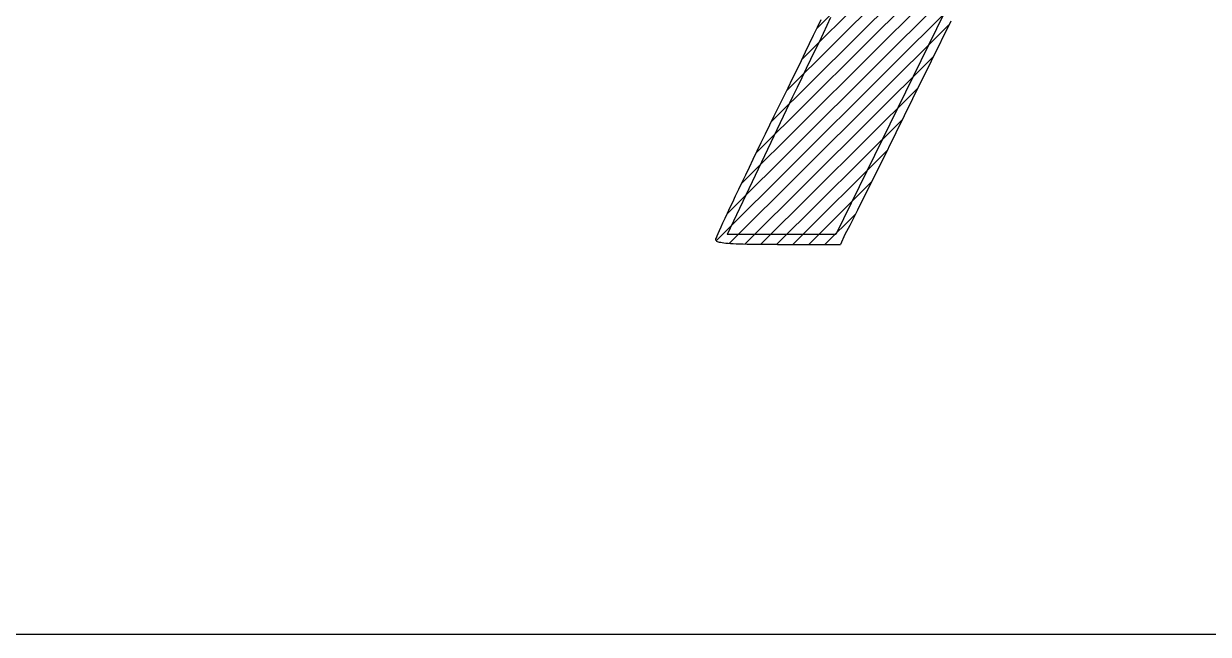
# Model space of a CAD drawing. Extents: x 0 to 420, y -1 to 297.
# Drawn here: x 201.67 to 211.08, y -0.6 to 4.24 of the extents above; entities that cross this region are included whole.
import ezdxf

# ---------------------------------------------------------------- set-up
doc = ezdxf.new("R2010")
doc.units = 0
doc.layers.get('0').update_dxf_attribs({"color": 15, "linetype": 'CONTINUOUS'})
doc.layers.add('SCD_DRAW', color=11, linetype='CONTINUOUS')

# ---------------------------------------------------------------- blocks, each defined once
blk = doc.blocks.new('EX_A3Frame_SysCAD2')
at = {"linetype": 'CONTINUOUS'}
for p, q in [((210.986914, 8.444231), (208.120321, 2.56885)), ((207.967589, 4.203235), (209.970688, 6.19706)), ((207.967589, 4.203235), (209.970688, 6.19706)), ((207.849457, 3.958626), (209.851915, 5.951814)), ((207.849457, 3.958626), (209.851915, 5.951814)), ((207.728745, 3.711488), (209.732935, 5.706399)), ((207.728745, 3.711488), (209.732935, 5.706399)), ((207.606965, 3.463287), (209.613714, 5.460745)), ((207.606965, 3.463287), (209.613714, 5.460745)), ((207.487154, 3.217091), (209.494296, 5.21494)), ((207.487154, 3.217091), (209.494296, 5.21494)), ((207.369699, 2.973194), (209.374588, 4.968801)), ((207.369699, 2.973194), (209.374588, 4.968801)), ((207.255926, 2.732963), (209.254621, 4.722406)), ((207.255926, 2.732963), (209.254621, 4.722406)), ((207.16909, 2.520012), (209.134819, 4.47664)), ((207.16909, 2.520012), (209.134819, 4.47664)), ((207.973099, 4.214722), (208.002222, 4.27558)), ((208.077767, 4.2907), (208.04845, 4.2285)), ((209.030939, 4.263802), (208.874891, 3.944601)), ((207.273263, 2.496717), (209.014261, 4.229656)), ((207.273263, 2.496717), (209.014261, 4.229656)), ((207.911271, 4.08624), (207.942754, 4.151551)), ((207.942754, 4.151551), (207.973099, 4.214722)), ((208.01785, 4.16394), (207.986051, 4.097197)), ((208.04845, 4.2285), (208.01785, 4.16394)), ((207.878728, 4.018959), (207.911271, 4.08624)), ((207.986051, 4.097197), (207.953131, 4.028445)), ((207.395822, 2.491724), (208.893345, 3.982315)), ((207.395822, 2.491724), (208.893345, 3.982315)), ((207.845209, 3.949883), (207.878728, 4.018959)), ((207.919174, 3.957863), (207.884261, 3.885624)), ((207.953131, 4.028445), (207.919174, 3.957863)), ((207.775562, 3.807032), (207.810793, 3.879184)), ((207.810793, 3.879184), (207.845209, 3.949883)), ((207.884261, 3.885624), (207.848471, 3.811907)), ((208.874891, 3.944601), (208.728961, 3.646802)), ((207.739597, 3.733602), (207.775562, 3.807032)), ((207.848471, 3.811907), (207.811887, 3.736888)), ((207.521971, 2.490054), (208.771755, 3.734052)), ((207.521971, 2.490054), (208.771755, 3.734052)), ((207.70298, 3.659065), (207.739597, 3.733602)), ((207.811887, 3.736888), (207.774589, 3.66074)), ((207.774589, 3.66074), (207.256264, 2.568782)), ((207.630373, 3.511135), (207.666356, 3.584537)), ((207.666356, 3.584537), (207.70298, 3.659065)), ((208.728961, 3.646802), (208.595398, 3.375035)), ((207.595114, 3.439031), (207.630373, 3.511135)), ((207.649147, 2.489656), (208.649855, 3.48573)), ((207.649147, 2.489656), (208.649855, 3.48573)), ((207.560658, 3.368396), (207.595114, 3.439031)), ((207.494484, 3.23222), (207.527088, 3.299401)), ((207.527088, 3.299401), (207.560658, 3.368396)), ((208.595398, 3.375035), (208.476451, 3.133936)), ((207.462929, 3.167023), (207.494484, 3.23222)), ((207.776722, 2.489655), (208.527191, 3.23665)), ((207.776722, 2.489655), (208.527191, 3.23665)), ((207.403294, 3.043268), (207.432506, 3.103982)), ((207.432506, 3.103982), (207.462929, 3.167023)), ((208.476451, 3.133936), (208.374366, 2.928135)), ((207.375375, 2.985054), (207.403294, 3.043268)), ((207.323744, 2.876811), (207.348831, 2.929511)), ((207.348831, 2.929511), (207.375375, 2.985054)), ((207.90426, 2.489655), (208.403361, 2.986446)), ((207.90426, 2.489655), (208.403361, 2.986446)), ((208.374366, 2.928135), (208.29139, 2.762266)), ((207.278266, 2.780627), (207.300195, 2.827125)), ((207.300195, 2.827125), (207.323744, 2.876811)), ((207.239593, 2.697875), (207.258039, 2.737485)), ((207.258039, 2.737485), (207.278266, 2.780627)), ((208.031836, 2.489655), (208.276959, 2.733643)), ((208.031836, 2.489655), (208.276959, 2.733643)), ((208.29139, 2.762266), (208.229772, 2.640962)), ((207.20838, 2.629929), (207.223014, 2.661965)), ((207.223014, 2.661965), (207.239593, 2.697875)), ((208.229772, 2.640962), (208.191759, 2.568855)), ((207.167254, 2.533855), (207.170934, 2.54395)), ((207.170934, 2.54395), (207.176969, 2.558776)), ((207.176969, 2.558776), (207.185275, 2.578163)), ((207.185275, 2.578163), (207.195772, 2.601937)), ((207.195772, 2.601937), (207.20838, 2.629929)), ((208.120321, 2.56885), (207.256264, 2.568782)), ((208.191759, 2.568855), (208.155618, 2.489075)), ((207.166009, 2.528665), (207.167254, 2.533855)), ((207.166009, 2.528665), (207.166009, 2.528665)), ((207.16653, 2.524876), (207.166009, 2.528665)), ((207.168149, 2.521324), (207.16653, 2.524876)), ((207.170954, 2.518006), (207.168149, 2.521324)), ((207.175031, 2.514912), (207.170954, 2.518006)), ((207.180466, 2.512035), (207.175031, 2.514912)), ((207.187347, 2.50937), (207.180466, 2.512035)), ((207.195759, 2.506909), (207.187347, 2.50937)), ((207.205789, 2.504645), (207.195759, 2.506909)), ((207.217525, 2.502573), (207.205789, 2.504645)), ((207.231051, 2.500683), (207.217525, 2.502573)), ((207.246454, 2.49897), (207.231051, 2.500683)), ((207.263822, 2.497427), (207.246454, 2.49897)), ((207.283242, 2.496047), (207.263822, 2.497427)), ((207.304798, 2.494823), (207.283242, 2.496047)), ((207.328577, 2.493748), (207.304798, 2.494823)), ((207.354667, 2.492816), (207.328577, 2.493748)), ((207.383155, 2.492019), (207.354667, 2.492816)), ((207.414126, 2.491351), (207.383155, 2.492019)), ((207.447666, 2.490804), (207.414126, 2.491351)), ((207.483863, 2.490372), (207.447666, 2.490804)), ((207.522804, 2.490048), (207.483863, 2.490372)), ((207.564574, 2.489825), (207.522804, 2.490048)), ((207.609259, 2.489696), (207.564574, 2.489825)), ((207.656949, 2.489655), (207.609259, 2.489696)), ((207.656949, 2.489655), (208.155618, 2.489075)), ((-0.226262, -0.603703), (420.273738, -0.603703))]:
    blk.add_line(p, q, dxfattribs=at)

msp = doc.modelspace()

# ---------------------------------------------------------------- block references
at = {"layer": 'SCD_DRAW', "color": 10}
msp.add_blockref('EX_A3Frame_SysCAD2', (0, 0), dxfattribs=at)

doc.saveas('drawing.dxf')
